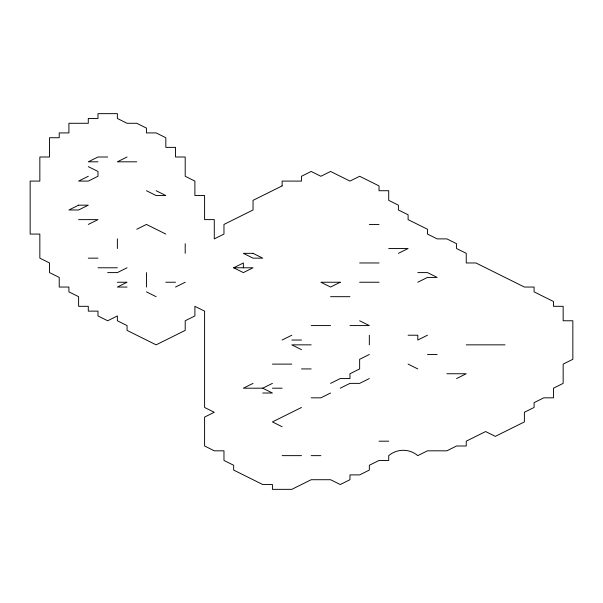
<?xml version="1.0" encoding="UTF-8"?>
<svg xmlns="http://www.w3.org/2000/svg" width="603" height="603" viewBox="0 0 603 603"><rect width="100%" height="100%" fill="white"/><g stroke="black" fill="none" stroke-linecap="round" stroke-linejoin="round"><path stroke-width="0.9" d="M88.294 176.272L78.609 181.088L88.294 181.088L97.987 176.272L97.987 171.456L88.294 166.639M127.06 156.999L117.366 161.815L136.753 161.815M88.294 224.437L97.987 219.62L78.609 219.62M136.753 229.253L146.446 224.437L165.825 234.07M127.06 267.785L117.366 272.601L107.681 272.601M175.518 287.051L185.204 282.234M233.663 267.785L253.041 267.785L243.356 272.601L233.663 267.785L243.356 262.968L243.356 267.785M398.41 253.335L408.103 248.519L388.716 248.519M282.121 340.032L291.807 335.215M417.796 282.234L427.482 277.418L437.175 277.418L427.482 272.601L417.796 272.601M253.041 383.38L243.356 388.196L262.735 388.196L272.428 393.013L262.735 393.013M262.735 388.196L272.428 383.38M369.338 354.481L359.644 359.298L359.644 368.93L349.959 373.747L349.959 378.563L340.265 378.563L330.572 383.38M427.482 335.215L417.796 340.032L417.796 335.215L408.103 335.215M301.5 407.462L272.428 421.912L282.121 426.728M330.572 393.013L320.879 397.829L311.193 397.829M340.265 388.196L349.959 383.38L359.644 383.38L369.338 378.563M456.554 378.563L466.247 373.747L446.868 373.747M107.681 156.999L97.987 156.999L88.294 161.815L97.987 161.815M369.338 224.437L379.031 224.437M88.294 258.152L97.987 258.152M359.644 262.968L379.031 262.968M97.987 267.785L117.366 267.785M117.366 282.234L127.06 282.234L117.366 287.051L127.06 287.051M165.825 282.234L175.518 282.234M359.644 282.234L379.031 282.234M330.572 296.684L349.959 296.684M311.193 325.582L330.572 325.582M349.959 325.582L369.338 325.582L359.644 320.766M291.807 340.032L301.5 340.032M311.193 344.848L291.807 344.848L301.5 349.665M466.247 344.848L505.013 344.848M427.482 354.481L437.175 354.481M272.428 364.114L291.807 364.114M301.5 368.93L311.193 368.93M272.428 388.196L282.121 388.196M379.031 441.185L388.716 441.185M282.121 455.634L301.5 455.634M311.193 455.634L320.879 455.634M156.132 190.721L165.825 195.538L156.132 195.538L146.446 190.721M408.103 364.114L417.796 368.93M146.446 291.867L156.132 296.684M369.338 335.215L369.338 344.848M185.204 243.702L185.204 253.335M146.446 272.601L146.446 287.051M117.366 238.886L117.366 248.519M78.609 205.171L68.915 209.987L78.609 209.987L88.294 205.171L78.609 205.171M282.121 185.905L253.041 200.354L253.041 209.987L223.969 224.437L223.969 234.07L214.284 238.886L214.284 219.62L204.59 219.62L204.59 195.538L194.897 195.538L194.897 181.088L185.204 176.272L185.204 156.999L175.518 156.999L175.518 147.366L165.825 147.366L165.825 137.733L156.132 132.916L146.446 132.916L146.446 128.1L136.753 123.283L127.06 123.283L117.366 118.467L117.366 113.65L97.987 113.65L97.987 118.467L88.294 118.467L88.294 123.283L68.915 123.283L68.915 132.916L59.222 132.916L59.222 137.733L49.529 137.733L49.529 156.999L39.843 156.999L39.843 181.088L30.15 181.088L30.15 234.07L39.843 234.07L39.843 258.152L49.529 262.968L49.529 272.601L59.222 277.418L59.222 287.051L68.915 287.051L68.915 291.867L78.609 296.684L78.609 306.316L88.294 306.316L88.294 311.133L97.987 311.133L97.987 315.949L107.681 320.766L117.366 315.949L117.366 320.766L127.06 325.582L127.06 330.399L156.132 344.848L185.204 330.399L185.204 320.766L194.897 315.949L194.897 306.316L204.59 311.133L204.59 407.462L214.284 412.279L204.59 417.095L204.59 446.001L214.284 450.818L223.969 450.818L223.969 460.451L233.663 465.267L233.663 470.084L262.735 484.533L272.428 484.533L272.428 489.35L291.807 489.35L311.193 479.717L330.572 479.717L340.265 484.533L349.959 479.717L349.959 474.9L359.644 474.9L369.338 470.084L369.338 465.267L379.031 460.451L388.716 460.451L388.716 455.634A22.439 22.439 0 0 1 417.796 455.634L427.482 450.818L446.868 450.818L456.554 446.001L466.247 446.001L466.247 441.185L485.634 431.544L495.319 436.361L524.391 421.912L524.391 412.279L534.085 407.462L534.085 402.646L543.778 397.829L553.471 397.829L553.471 388.196L563.157 383.38L563.157 364.114L572.85 359.298L572.85 320.766L563.157 320.766L563.157 306.316L553.471 306.316L553.471 301.5L534.085 291.867L534.085 287.051L524.391 287.051L475.94 262.968L466.247 262.968L466.247 253.335L456.554 248.519L456.554 243.702L446.868 238.886L437.175 238.886L427.482 234.07L427.482 229.253L408.103 219.62L408.103 214.804L398.41 209.987L398.41 205.171L388.716 200.354L388.716 190.721L379.031 190.721L379.031 185.905L359.644 176.272L349.959 181.088L330.572 171.456L320.879 176.272L311.193 171.456L301.5 176.272L301.5 181.088L282.121 181.088L282.121 185.905M340.265 282.234L330.572 287.051L320.879 282.234L340.265 282.234M253.041 253.335L243.356 253.335L253.041 258.152L262.735 258.152L253.041 253.335"/></g></svg>
